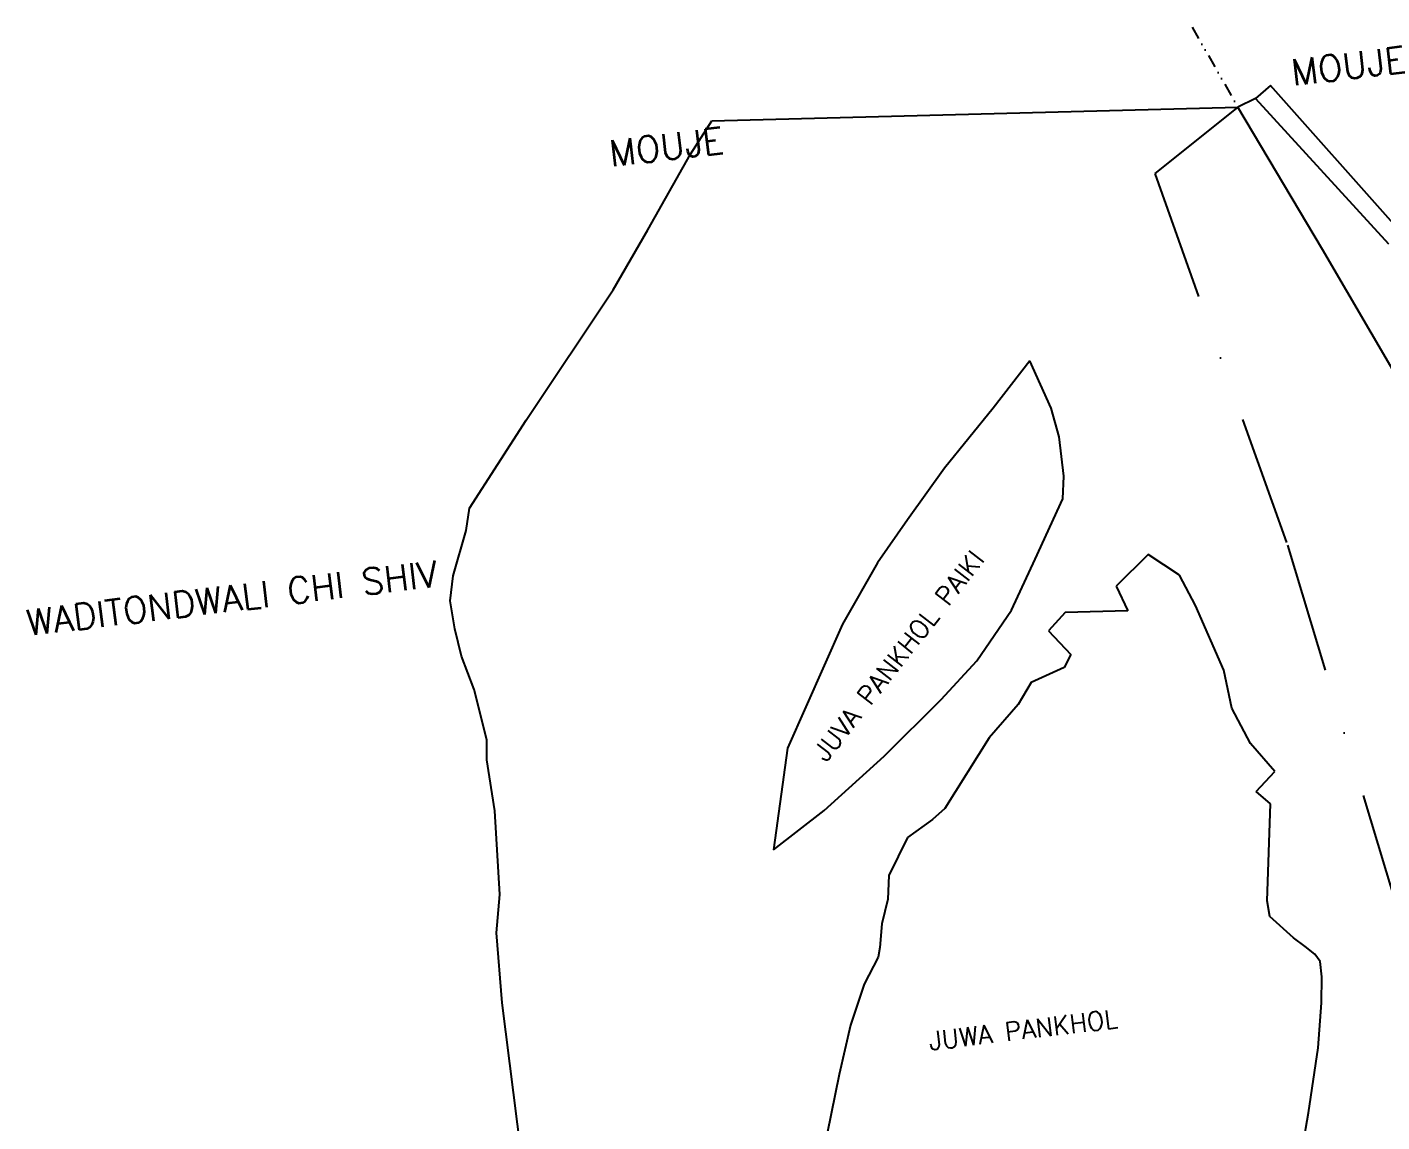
# Model space of a CAD drawing. Header units: metres. Extents: x 334876 to 338439, y 1782233 to 1785611.
# Drawn here: x 334876 to 336193, y 1784193 to 1785257 of the extents above; entities that cross this region are included whole.
import ezdxf

# ---------------------------------------------------------------- set-up
doc = ezdxf.new("R2010")
doc.units = ezdxf.units.M
doc.header["$MEASUREMENT"] = 0
doc.linetypes.add('DASHDOT', pattern=[25.4, 12.7, -6.35, 0, -6.35])
doc.linetypes.add('DIVIDE', pattern=[31.75, 12.7, -6.35, 0, -6.35, 0, -6.35])
for name, color, linetype in [('OFF', 1, 'Continuous'), ('POLY_PARCEL', 6, 'Continuous'), ('POLY_WATER', 4, 'Continuous'), ('TEXT_MAPIN', 7, 'Continuous'), ('TEXT_MAPOUT', 7, 'Continuous'), ('V_BOUND_LINE', 7, 'Continuous'), ('V_BOUND_STREAM_LINE', 7, 'DASHDOT'), ('V_DIVIDE_LINE', 7, 'DIVIDE')]:
    doc.layers.add(name, color=color, linetype=linetype)
doc.styles.get("Standard").update_dxf_attribs({"font": 'simplex.shx'})

msp = doc.modelspace()

# ---------------------------------------------------------------- linework, layer by layer
at = {"layer": 'OFF'}
msp.add_line((335541.4, 1785165.6), (336052.9, 1785178.9), dxfattribs=at)
at = {"layer": 'POLY_PARCEL'}
msp.add_line((336069.9, 1785187.4), (336199.2, 1785046.1), dxfattribs=at)
at = {"layer": 'POLY_WATER'}
for p, q in [((336135, 1785040.5), (336052.9, 1785178.9)), ((335520.8, 1785133.4), (335541.4, 1785165.6)), ((335479.3, 1785059.6), (335520.8, 1785133.4)), ((335445.7, 1785001.4), (335479.3, 1785059.6)), ((336206.2, 1784919), (336135, 1785040.5)), ((335360.9, 1784874.7), (335445.7, 1785001.4)), ((335850.7, 1784932.3), (335815.1, 1784886.4)), ((335871.5, 1784886.3), (335850.7, 1784932.3)), ((335815.1, 1784886.4), (335767.6, 1784828)), ((335879, 1784858.4), (335871.5, 1784886.3)), ((335306, 1784789.1), (335360.9, 1784874.7)), ((335883.6, 1784820.2), (335879, 1784858.4)), ((335767.6, 1784828), (335731.7, 1784777.9)), ((335882.6, 1784798.4), (335883.6, 1784820.2)), ((335855.9, 1784739.6), (335882.6, 1784798.4)), ((335302.8, 1784767.4), (335306, 1784789.1)), ((335731.7, 1784777.9), (335702.5, 1784736)), ((335290.1, 1784723.3), (335302.8, 1784767.4)), ((335702.5, 1784736), (335668.6, 1784676.5)), ((335832.8, 1784690.2), (335855.9, 1784739.6)), ((335965.7, 1784744.2), (335934.6, 1784713.5)), ((335996, 1784724.2), (335965.7, 1784744.2)), ((335287.2, 1784699.1), (335290.1, 1784723.3)), ((336011.6, 1784694.6), (335996, 1784724.2)), ((335934.6, 1784713.5), (335945.9, 1784689.4)), ((335291.8, 1784672), (335287.2, 1784699.1)), ((336039.2, 1784631.8), (336011.6, 1784694.6)), ((335799, 1784640.7), (335832.8, 1784690.2)), ((335885.1, 1784687.7), (335868.7, 1784669.9)), ((335945.9, 1784689.4), (335885.1, 1784687.7)), ((335298.2, 1784645.4), (335291.8, 1784672)), ((335668.6, 1784676.5), (335615.2, 1784555.9)), ((335868.7, 1784669.9), (335890.5, 1784647)), ((335310.6, 1784612.8), (335298.2, 1784645.4)), ((335764.3, 1784603.3), (335799, 1784640.7)), ((335890.5, 1784647), (335884.1, 1784634.2)), ((335884.1, 1784634.2), (335852, 1784619.7)), ((336047, 1784594.7), (336039.2, 1784631.8)), ((335852, 1784619.7), (335839.2, 1784598.4)), ((335322.9, 1784564), (335310.6, 1784612.8)), ((335709, 1784548), (335764.3, 1784603.3)), ((335839.2, 1784598.4), (335811.1, 1784565.8)), ((336065.1, 1784560.3), (336047, 1784594.7)), ((335322.7, 1784544.6), (335322.9, 1784564)), ((335811.1, 1784565.8), (335767.9, 1784497.4)), ((335615.2, 1784555.9), (335601.4, 1784457)), ((335650.7, 1784495.3), (335709, 1784548)), ((336088.8, 1784533.2), (336065.1, 1784560.3)), ((335330.6, 1784494.9), (335322.7, 1784544.6)), ((336070.7, 1784513.9), (336088.8, 1784533.2)), ((336084.7, 1784501.7), (336070.7, 1784513.9)), ((335767.9, 1784497.4), (335756, 1784486.5)), ((336081.3, 1784407.6), (336084.7, 1784501.7)), ((335335.3, 1784413.6), (335330.6, 1784494.9)), ((335601.4, 1784457), (335650.7, 1784495.3)), ((335756, 1784486.5), (335731.7, 1784469.2)), ((335731.7, 1784469.2), (335713.4, 1784432.2)), ((335713.4, 1784432.2), (335712.5, 1784409.2)), ((335332.1, 1784376.5), (335335.3, 1784413.6)), ((335712.5, 1784409.2), (335706.6, 1784385.3)), ((336084, 1784392.3), (336081.3, 1784407.6)), ((336106.8, 1784371.4), (336084, 1784392.3)), ((335706.6, 1784385.3), (335704.7, 1784362.3)), ((335337.8, 1784308.4), (335332.1, 1784376.5)), ((336118.3, 1784363), (336106.8, 1784371.4)), ((335703.1, 1784352.9), (335689.6, 1784326.6)), ((335704.7, 1784362.3), (335703.1, 1784352.9)), ((336127.6, 1784355.7), (336118.3, 1784363)), ((336132.7, 1784348.6), (336127.6, 1784355.7)), ((336134.5, 1784333.5), (336132.7, 1784348.6)), ((335689.6, 1784326.6), (335676.2, 1784286.8)), ((336134.1, 1784308.3), (336134.5, 1784333.5)), ((335358.5, 1784142.8), (335337.8, 1784308.4)), ((336131, 1784264.6), (336134.1, 1784308.3)), ((335676.2, 1784286.8), (335665.3, 1784238.7)), ((336121.4, 1784201.5), (336131, 1784264.6)), ((335665.3, 1784238.7), (335648.4, 1784155.3)), ((336116.1, 1784169.8), (336121.4, 1784201.5))]:
    msp.add_line(p, q, dxfattribs=at)
at = {"layer": 'V_BOUND_LINE'}
for p, q in [((336084.7, 1785199.9), (336069.9, 1785187.4)), ((336206.9, 1785062.7), (336084.7, 1785199.9)), ((336069.9, 1785187.4), (336052.9, 1785178.9))]:
    msp.add_line(p, q, dxfattribs=at)
at = {"layer": 'V_BOUND_STREAM_LINE', "ltscale": 10}
for p, q in [((336052.9, 1785178.9), (335972, 1785114.6)), ((335972, 1785114.6), (336101.1, 1784753.2)), ((336101.1, 1784753.2), (336213.7, 1784380.9))]:
    msp.add_line(p, q, dxfattribs=at)
at = {"layer": 'V_DIVIDE_LINE'}
msp.add_line((336008.3, 1785256.8), (336052.9, 1785178.9), dxfattribs=at)

# ---------------------------------------------------------------- texts
at = {"layer": 'TEXT_MAPIN'}
for s, rotation, p in [('JUVA PANKHOL PAIKI', 51.9124, (335652.5, 1784541.4)), ('JUWA PANKHOL', 6.9124, (335753.7, 1784262.1))]:
    msp.add_text(s, height=18.024, rotation=rotation, dxfattribs=at).set_placement(p)
at = {"layer": 'TEXT_MAPOUT'}
for s, height, p in [('MOUJE ', 25.36, (336106.3, 1785199.8)), ('MOUJE', 25.36, (335443.2, 1785121.1)), ('WADITONDWALI CHI SHIV', 25.361, (334876.7, 1784665))]:
    msp.add_text(s, height=height, rotation=6.9124, dxfattribs=at).set_placement(p)

doc.saveas('drawing.dxf')
